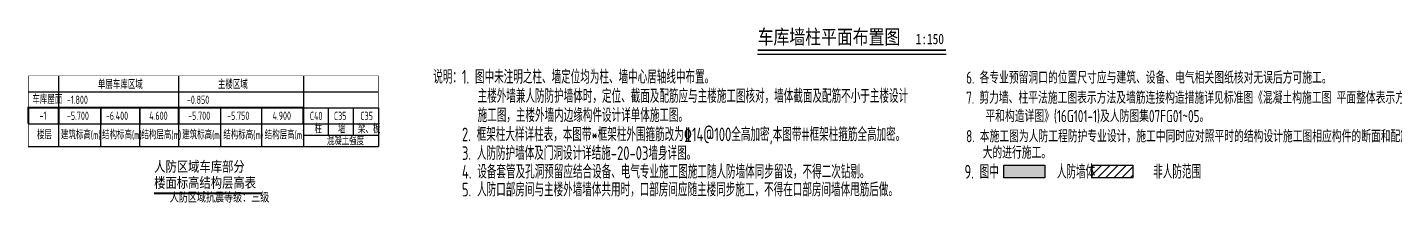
# Model space of a CAD drawing. Extents: x -502255 to 1362592, y -400300 to 332622.
# Drawn here: x 232309 to 307397, y -283112 to -273513 of the extents above; entities that cross this region are included whole.
import ezdxf
from ezdxf.enums import TextEntityAlignment as Align

# ---------------------------------------------------------------- set-up
doc = ezdxf.new("R2010")
doc.units = 0
doc.header["$LTSCALE"] = 1000
doc.header["$MEASUREMENT"] = 0
for name, color, linetype in [('BASE_DIM', 3, 'Continuous'), ('DETL_HATCH', 253, 'Continuous'), ('PUB_TEXT', 7, 'Continuous'), ('S_S-层高表$0$CGB', 7, 'Continuous'), ('TEXT', 53, 'Continuous')]:
    doc.layers.add(name, color=color, linetype=linetype)
doc.styles.add('TSSD_Label', font='tssdeng2.shx', dxfattribs={"width": 0.7, "bigfont": 'tssdchn.shx'})
doc.styles.add('TSSD_Rein', font='tssdeng2.shx', dxfattribs={"width": 0.7, "bigfont": 'hztxt.shx'})
doc.styles.add('TYDG_01', font='', dxfattribs={"width": 0.8})
doc.styles.get('TYDG_01').set_extended_font_data('SimSun')

msp = doc.modelspace()

# ---------------------------------------------------------------- hatches: boundary and pattern name
at = {"layer": 'DETL_HATCH'}
h = msp.add_hatch(dxfattribs=at)
h.set_pattern_fill('ANSI31', color=256, scale=100)
h.set_pattern_definition([(45, (100591.16, -471748.28), (-224.5064, 224.5064), [])])
h.paths.add_polyline_path([(292975.5, -281066.3), (290750.2, -281066.3), (290750.2, -281756.8), (292975.5, -281756.8)])
at = {"layer": 'TEXT'}
h = msp.add_hatch(color=256, dxfattribs=at)
h.dxf.hatch_style = 1
h.paths.add_polyline_path([(285899.5, -281066.3), (288148, -281066.3), (288148, -281756.8), (285899.5, -281756.8)])

# ---------------------------------------------------------------- linework, layer by layer
for p, q in [((234028.7, -280039.4), (234028.7, -276163)), ((240613.7, -280039.4), (240613.7, -276163)), ((247454.7, -276163), (247454.7, -280039.4)), ((232358.5, -277038.3), (251569.7, -277038.3)), ((232358.5, -277913.6), (251569.7, -277913.6)), ((232358.5, -277913.6), (234171.1, -277913.6)), ((236340.4, -280039.4), (236340.4, -277913.6)), ((236340.4, -280039.4), (236340.4, -277913.6)), ((238477, -280039.4), (238477, -277913.6)), ((238477, -280039.4), (238477, -277913.6)), ((240613.7, -280039.4), (240613.7, -277913.6)), ((242925.3, -280039.4), (242925.3, -277913.6)), ((242925.3, -280039.4), (242925.3, -277913.6)), ((245172.3, -280039.4), (245172.3, -277913.6)), ((245172.3, -280039.4), (245172.3, -277913.6)), ((247454.7, -277913.6), (247454.7, -280039.4)), ((248826.4, -279414.8), (248826.4, -277913.6)), ((250198, -279414.8), (250198, -277913.6)), ((251569.7, -277913.6), (251569.7, -280039.4)), ((251569.7, -277913.6), (251569.7, -280039.4)), ((232358.5, -278789), (234171.1, -278789)), ((232358.5, -278789), (247454.7, -278789)), ((232358.5, -278789), (251569.7, -278789)), ((232358.5, -278789), (234171.1, -278789)), ((232358.5, -280039.4), (251569.7, -280039.4)), ((247454.7, -279414.8), (251569.7, -279414.8)), ((247454.7, -280039.4), (251569.7, -280039.4))]:
    msp.add_line(p, q)
at = {"color": 1}
for p, q in [((234171.1, -277913.6), (247454.7, -277913.6)), ((234171.1, -278789), (247454.7, -278789)), ((234171.1, -278789), (247454.7, -278789))]:
    msp.add_line(p, q, dxfattribs=at)
at = {"color": 3}
for points in [[(232358.5, -278789, 100, 100, 0), (232358.5, -277913.6, 100, 100, 0), (240613.7, -277913.6, 100, 100, 0), (240613.7, -278789, 0, 0, 0)], [(247454.7, -278789, 100, 100, 0), (247454.7, -277913.6, 100, 100, 0), (240613.7, -277913.6, 100, 100, 0), (240613.7, -278789, 0, 0, 0)]]:
    msp.add_lwpolyline(points, format="xyseb", dxfattribs=at)
at = {"color": 1, "const_width": 100}
for points in [[(234028.7, -277913.6), (234028.7, -278789)], [(236340.4, -277913.6), (236340.4, -278789)], [(238477, -277913.6), (238477, -278789)]]:
    msp.add_lwpolyline(points, dxfattribs=at)
at = {"layer": 'BASE_DIM', "const_width": 105}
for points in [[(272384.8, -274761.6), (282724.3, -274761.6)], [(239266, -282606.9), (245195.7, -282606.9)]]:
    msp.add_lwpolyline(points, dxfattribs=at)
at = {"layer": 'BASE_DIM'}
msp.add_lwpolyline([(272384.8, -274971.6), (282724.3, -274971.6)], dxfattribs=at)
at = {"layer": 'S_S-层高表$0$CGB', "color": 3, "const_width": 25}
msp.add_lwpolyline([(251569.7, -280039.4), (232358.5, -280039.4), (232358.5, -276163), (251569.7, -276163)], close=True, dxfattribs=at)
at = {"layer": 'TEXT'}
for points in [[(285899.5, -281066.3), (288148, -281066.3), (288148, -281756.8), (285899.5, -281756.8)], [(290750.2, -281066.3), (292975.5, -281066.3), (292975.5, -281756.8), (290750.2, -281756.8)]]:
    msp.add_lwpolyline(points, close=True, dxfattribs=at)

# ---------------------------------------------------------------- texts
at = {"layer": 'BASE_DIM', "color": 7, "style": 'TYDG_01', "width": 0.8}
msp.add_text('人防区域车库部分', height=569.62, dxfattribs=at).set_placement((239266, -281419.7))
at = {"layer": 'PUB_TEXT', "style": 'TYDG_01', "width": 0.8}
for s, height, p in [('车库墙柱平面布置图', 797.47, (272384.8, -274432)), ('1:150', 569.62, (281060.4, -274432)), ('楼面标高结构层高表', 569.62, (239266, -282302))]:
    msp.add_text(s, height=height, dxfattribs=at).set_placement(p)
at = {"layer": 'TEXT', "width": 0.7}
for s, height, style, p in [('说明：1. 图中未注明之柱、墙定位均为柱、墙中心居轴线中布置。', 750, 'TSSD_Rein', (254583.6, -276598.8)), ('6. 各专业预留洞口的位置尺寸应与建筑、设备、电气相关图纸核对无误后方可施工。', 666.667, 'TSSD_Rein', (283825.8, -276596)), ('主楼外墙兼人防防护墙体时，定位、截面及配筋应与主楼施工图核对，墙体截面及配筋不小于主楼设计', 750, 'TSSD_Rein', (257018.5, -277648.8)), ('7. 剪力墙、柱平法施工图表示方法及墙筋连接构造措施详见标准图《混凝土构施工图 平面整体表示方法制图规则', 666.667, 'TSSD_Rein', (283825.8, -277698.2)), ('车库屋面', 450, 'TSSD_Label', (232586, -277698.9)), ('施工图，主楼外墙内边缘构件设计详单体施工图。', 750, 'TSSD_Rein', (257018.5, -278698.8)), ('    平和构造详图》(16G101-1)及人防图集07FG01~05。', 666.667, 'TSSD_Rein', (283754.5, -278705.8)), ('楼层', 450, 'TSSD_Label', (232838.6, -279632)), ('建筑标高(m)', 450, 'TSSD_Label', (234151, -279636.4)), ('结构标高(m)', 450, 'TSSD_Label', (236409.2, -279636.4)), ('结构层高(m)', 450, 'TSSD_Label', (238570.3, -279636.4)), ('建筑标高(m)', 450, 'TSSD_Label', (240807.1, -279636.4)), ('结构标高(m)', 450, 'TSSD_Label', (243065.3, -279636.4)), ('结构层高(m)', 450, 'TSSD_Label', (245336.7, -279636.4)), ('柱', 450, 'TSSD_Label', (248069.5, -279311.5)), ('墙', 450, 'TSSD_Label', (249357.2, -279311.5)), ('梁、板', 450, 'TSSD_Label', (250450.5, -279311.5)), ('8. 本施工图为人防工程防护专业设计，施工中同时应对照平时的结构设计施工图相应构件的断面和配筋，取两者中', 666.667, 'TSSD_Rein', (283825.8, -279808)), ('混凝土强度', 450, 'TSSD_Label', (248743.9, -279957.7)), ('大的进行施工。', 666.67, 'TSSD_Rein', (284733.9, -280704)), ('4. 设备套管及孔洞预留应结合设备、电气专业施工图施工随人防墙体同步留设，不得二次钻剔。', 750, 'TSSD_Rein', (256156.9, -281794.2)), ('9. 图中          人防墙体          非人防范围', 750, 'TSSD_Rein', (283735.4, -281795.1)), ('5. 人防口部房间与主楼外墙墙体共用时，口部房间应随主楼同步施工，不得在口部房间墙体甩筋后做。', 750, 'TSSD_Rein', (256157.7, -282775.2))]:
    msp.add_text(s, height=height, dxfattribs=dict(at, style=style)).set_placement(p)
at = {"layer": 'TEXT', "color": 1, "width": 0.7}
for s, height, style, p in [('单层车库区域', 450, 'TSSD_Label', (236181.5, -276879.8)), ('主楼区域', 450, 'TSSD_Label', (242766.4, -276879.8)), ('-1.800', 450, 'TSSD_Label', (234476.4, -277704.3)), ('-0.850', 450, 'TSSD_Label', (241061.3, -277704.3)), ('-1', 450, 'TSSD_Label', (232974.5, -278574.3)), ('-5.700', 450, 'TSSD_Label', (234476.4, -278579.6)), ('-6.400', 450, 'TSSD_Label', (236613, -278579.6)), ('4.600', 450, 'TSSD_Label', (238998.5, -278579.6)), ('-5.700', 450, 'TSSD_Label', (241132.5, -278579.6)), ('-5.750', 450, 'TSSD_Label', (243269.1, -278579.6)), ('4.900', 450, 'TSSD_Label', (245765, -278579.6)), ('C40', 450, 'TSSD_Label', (247811.2, -278585.8)), ('C35', 450, 'TSSD_Label', (249130.7, -278585.8)), ('C35', 450, 'TSSD_Label', (250583, -278585.8)), ('2. 框架柱大样详柱表，本图带*框架柱外围箍筋改为\x8414@100全高加密,本图带#框架柱箍筋全高加密。', 750, 'TSSD_Rein', (256158.9, -279750.5)), ('3. 人防防护墙体及门洞设计详结施-20-03墙身详图。', 750, 'TSSD_Rein', (256158.9, -280775.9))]:
    msp.add_text(s, height=height, dxfattribs=dict(at, style=style)).set_placement(p)
at = {"layer": 'TEXT', "color": 1, "lineweight": 13, "style": 'TSSD_Rein', "width": 0.7}
msp.add_text('人防区域抗震等级：三级', height=525, dxfattribs=at).set_placement((240125, -283265.1), align=Align.BOTTOM_LEFT)

doc.saveas('drawing.dxf')
